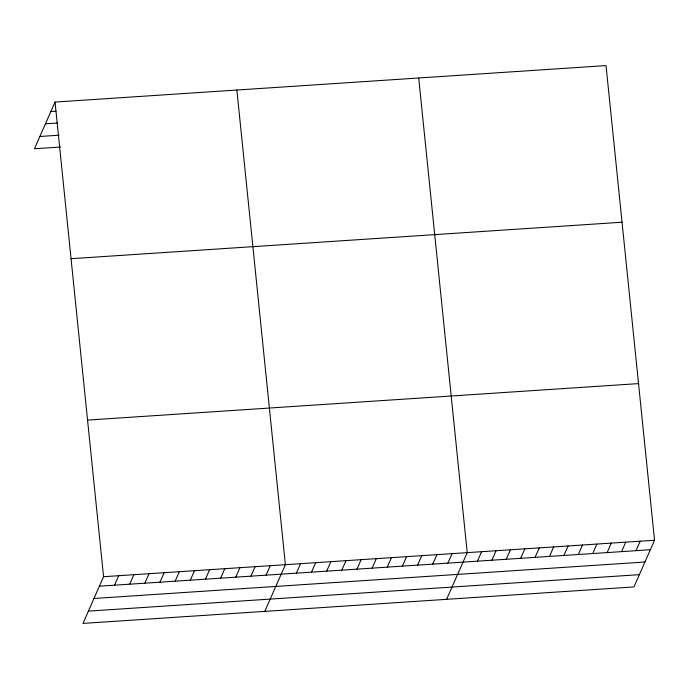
<?xml version="1.0" encoding="UTF-8"?>
<svg xmlns="http://www.w3.org/2000/svg" width="689" height="689" viewBox="0 0 689 689"><rect width="100%" height="100%" fill="white"/><g stroke="black" fill="none" stroke-linecap="round" stroke-linejoin="round"><path stroke-width="1.03" d="M55.042 102.067L103.565 576.71L82.973 623.407L633.958 586.933L654.55 540.245L606.027 65.593L55.042 102.067L34.45 148.755L60.71 147.015M114.538 585.194L118.715 575.711M129.687 584.186L133.873 574.712M144.836 583.187L149.022 573.704M159.994 582.179L164.171 572.705M175.144 581.18L179.321 571.698M190.293 580.181L194.479 570.699M205.451 579.173L209.628 569.691M220.601 578.174L224.778 568.692M235.75 577.167L239.936 567.684M250.908 576.168L255.085 566.685M266.057 575.16L270.234 565.686M264.8 611.367L285.392 564.679L236.87 90.026M296.365 573.153L300.542 563.68M311.514 572.154L315.691 562.672M326.664 571.155L330.849 561.673M341.813 570.147L345.999 560.665M356.971 569.148L361.148 559.666M372.12 568.141L376.306 558.658M387.27 567.142L391.455 557.659M402.428 566.134L406.605 556.66M417.577 565.135L421.763 555.653M432.726 564.127L436.912 554.654M447.884 563.128L452.062 553.646M446.618 599.335L467.211 552.647L418.697 77.995M477.443 561.173L481.628 551.691M491.851 560.217L496.037 550.735M506.269 559.261L510.446 549.788M520.677 558.305L524.854 548.832M535.086 557.358L539.263 547.876M549.495 556.402L553.68 546.92M563.903 555.446L568.089 545.972M578.321 554.499L582.498 545.016M592.729 553.543L596.907 544.06M607.138 552.587L611.315 543.104M621.547 551.631L625.733 542.157M635.956 550.683L640.141 541.201M50.865 111.54L55.912 111.213M45.448 123.822L57.566 123.021M39.867 136.474L59.056 135.208M71.053 258.702L622.038 222.228M87.555 420.083L638.539 383.609M103.565 576.71L654.55 540.245M99.38 586.193L650.373 549.727M93.971 598.474L644.956 562.009M88.39 611.126L639.375 574.66"/></g></svg>
